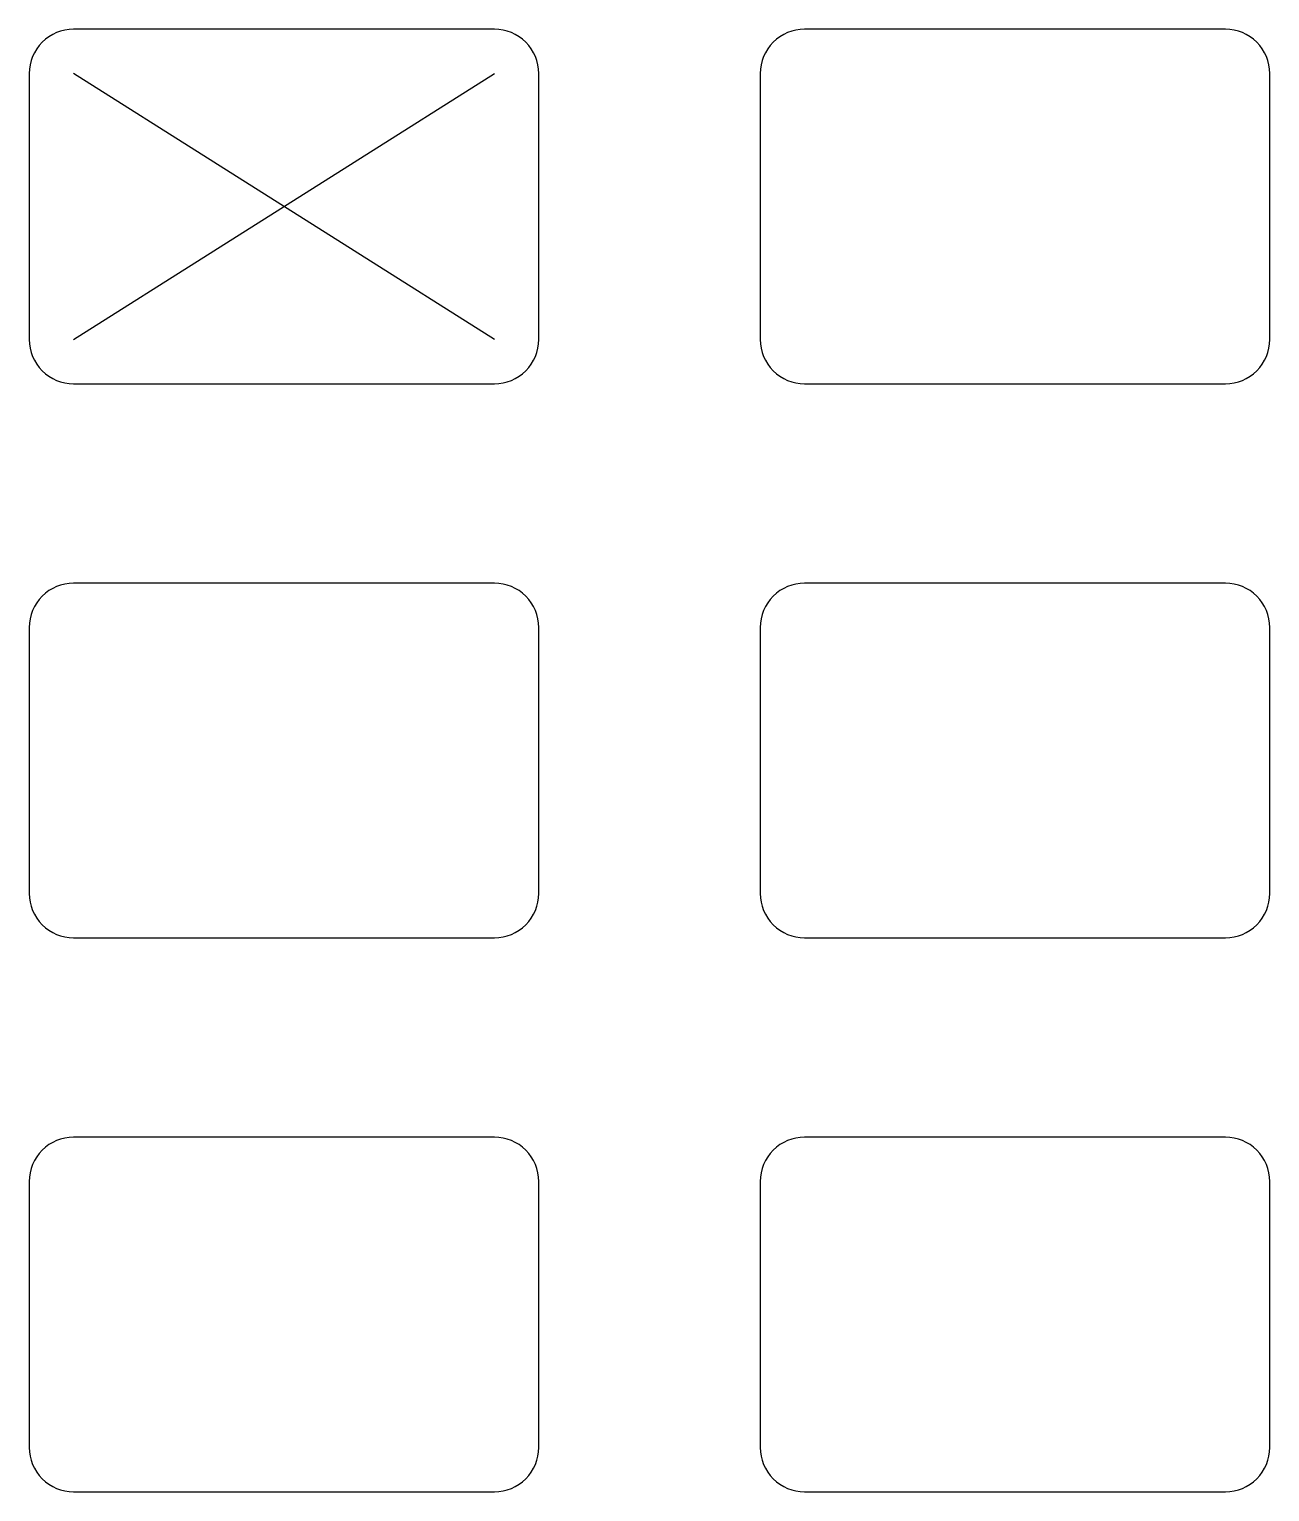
# Model space of a CAD drawing. Header units: millimetres. Extents: x -32.1 to -4.1, y -3.1 to 29.9.
import ezdxf

# ---------------------------------------------------------------- set-up
doc = ezdxf.new("R2010")
doc.units = ezdxf.units.MM
doc.layers.get('0').update_dxf_attribs({"linetype": 'CONTINUOUS'})

msp = doc.modelspace()

# ---------------------------------------------------------------- linework, layer by layer
for p, q in [((-31.075, 22.865), (-21.575, 28.865)), ((-21.575, 22.865), (-31.075, 28.865))]:
    msp.add_line(p, q)
for points in [[(-32.075, 22.865, 0.414214), (-31.075, 21.865), (-21.575, 21.865, 0.414214), (-20.575, 22.865), (-20.575, 28.865, 0.414214), (-21.575, 29.865), (-31.075, 29.865, 0.414214), (-32.075, 28.865)], [(-15.575, 22.865, 0.414214), (-14.575, 21.865), (-5.075, 21.865, 0.414214), (-4.075, 22.865), (-4.075, 28.865, 0.414214), (-5.075, 29.865), (-14.575, 29.865, 0.414214), (-15.575, 28.865)], [(-32.075, 10.365, 0.414214), (-31.075, 9.365), (-21.575, 9.365, 0.414214), (-20.575, 10.365), (-20.575, 16.365, 0.414214), (-21.575, 17.365), (-31.075, 17.365, 0.414214), (-32.075, 16.365)], [(-15.575, 10.365, 0.414214), (-14.575, 9.365), (-5.075, 9.365, 0.414214), (-4.075, 10.365), (-4.075, 16.365, 0.414214), (-5.075, 17.365), (-14.575, 17.365, 0.414214), (-15.575, 16.365)], [(-20.575, 3.865, 0.414214), (-21.575, 4.865), (-31.075, 4.865, 0.414214), (-32.075, 3.865), (-32.075, -2.135, 0.414214), (-31.075, -3.135), (-21.575, -3.135, 0.414214), (-20.575, -2.135)], [(-4.075, 3.865, 0.414214), (-5.075, 4.865), (-14.575, 4.865, 0.414214), (-15.575, 3.865), (-15.575, -2.135, 0.414214), (-14.575, -3.135), (-5.075, -3.135, 0.414214), (-4.075, -2.135)]]:
    msp.add_lwpolyline(points, format="xyb", close=True)

doc.saveas('drawing.dxf')
